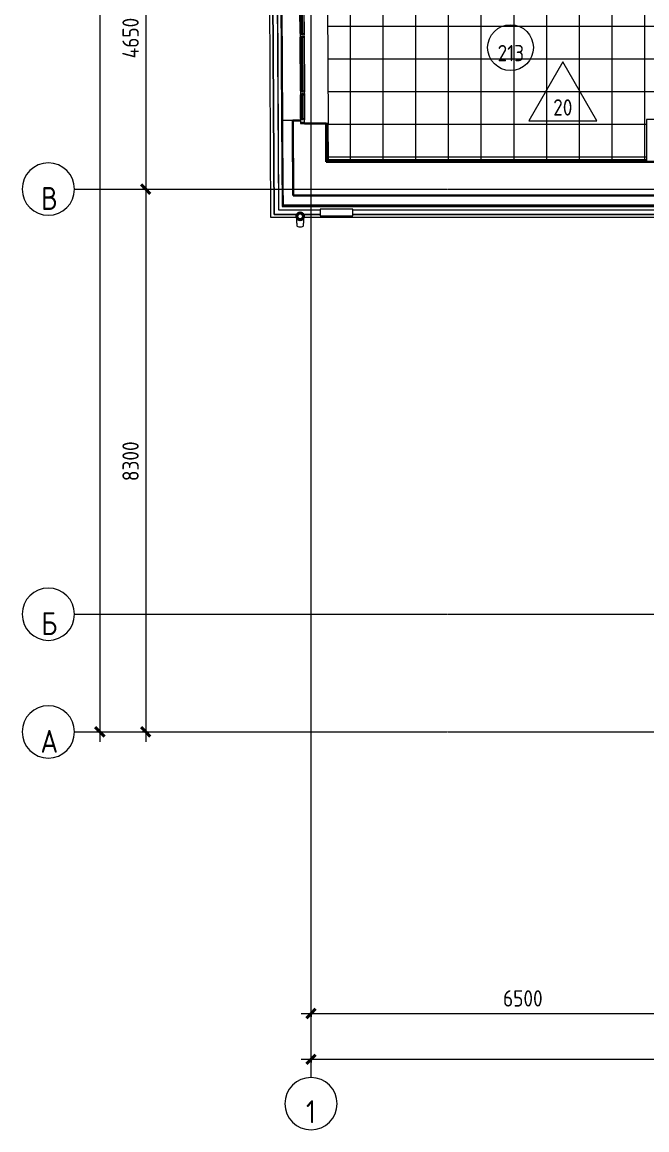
# Model space of a CAD drawing. Header units: millimetres. Extents: x -10915 to 60194, y -32941 to 46712.
# Drawn here: x -10915 to -1368, y -6089 to 10847 of the extents above; entities that cross this region are included whole.
import ezdxf

# ---------------------------------------------------------------- set-up
doc = ezdxf.new("R2010")
doc.units = ezdxf.units.MM
doc.linetypes.add('ADSK_Линия сетки', pattern=[25, 20, -2.5, 0, -2.5])
for name, color, linetype, lineweight in [('_ Окна', 7, 'Continuous', 9), ('Марки', 7, 'Continuous', 20), ('Марки помещений', 7, 'Continuous', 20), ('Обобщенные модели', 7, 'Continuous', 18), ('Окна', 7, 'Continuous', 9), ('Оси', 7, 'Continuous', 9), ('Перекрытие штриховка', 7, 'Continuous', 18), ('Размеры', 7, 'Continuous', 9), ('Размеры-100', 7, 'Continuous', 9), ('Стены наружные', 7, 'Continuous', 18), ('Стены несущие', 7, 'Continuous', 30), ('Стены отделка', 7, 'Continuous', 30), ('Стены штриховка', 7, 'Continuous', 9)]:
    doc.layers.add(name, color=color, linetype=linetype, lineweight=lineweight)
doc.styles.add('GOST Common', font='GOST_Common.ttf', dxfattribs={"width": 0.9, "height": 350})
doc.styles.add('GOST Common_1', font='GOST_Common.ttf', dxfattribs={"width": 0.9, "height": 250})
doc.styles.add('GOST Common_2', font='GOST_Common.ttf', dxfattribs={"width": 0.9, "height": 250})
doc.dimstyles.new('ADSK_Основной_2_5_мм', dxfattribs={"dimscale": 304.8, "dimtxt": 251.428749, "dimasz": 0.463911, "dimexe": 0.492126, "dimexo": 0.492126, "dimgap": 0.098425, "dimtad": 1, "dimrnd": 0.01, "dimdsep": 46, "dimtxsty": 'GOST Common_1', "dimblk1": 'OBLIQUE', "dimblk2": 'OBLIQUE', "dimsah": 1, "dimcen": 0.09, "dimdle": 0.492126, "dimazin": 2, "dimtfac": 1, "dimtdec": 4, "dimtix": 1, "dimtmove": 0, "dimatfit": 3, "dimfxl": 1, "dimtvp": 1, "dimtolj": 1, "dimtzin": 0, "dimlwd": 20, "dimlwe": 20, "dimarcsym": 2})

# ---------------------------------------------------------------- blocks, each defined once
blk = doc.blocks.new('Водосток - Тип 1 _карниз больше 490мм_-5153572-План полов 2-го этажа')
at = {"layer": 'Обобщенные модели'}
for p, q in [((75, 306), (75, 264)), ((175, 264), (175, 306))]:
    blk.add_line(p, q, dxfattribs=at)
at = {"layer": 'Обобщенные модели', "flags": 128}
for points in [[(75, 180), (75, 183), (75, 186), (75, 190), (75, 193), (75, 197), (75, 201), (75, 205), (75, 210), (75, 214), (75, 219), (75, 224), (75, 229), (75, 234), (75, 239), (75, 245), (75, 250), (75, 256), (75, 261), (75, 264)], [(175, 264), (175, 258), (175, 252), (175, 247), (175, 242), (175, 236), (175, 231), (175, 226), (175, 221), (175, 216), (175, 212), (175, 207), (175, 203), (175, 199), (175, 195), (175, 191), (175, 188), (175, 184), (175, 181)]]:
    blk.add_lwpolyline(points, dxfattribs=at)
at = {"layer": 'Обобщенные модели', "lineweight": 40}
for radius, start, end in [(52, 90, 270), (50, 90, 270), (50, 90, 270), (52, 270, 90), (50, 270, 90), (50, 270, 90)]:
    blk.add_arc((125, 160), radius, start, end, dxfattribs=at)
at = {"layer": 'Обобщенные модели'}
for start_param, end_param in [(4.712389, 6.283185), (3.141593, 4.712389)]:
    blk.add_ellipse((125, 306), major_axis=(-50, 0), ratio=0.309017, start_param=start_param, end_param=end_param, dxfattribs=at)
blk = doc.blocks.new('окно трехпол с фрамугой - 1800 и 1820х2300_h___нов_ ок15-2116718-План полов 2-го этажа')
at = {"layer": '_ Окна', "lineweight": 18}
for p, q in [((-830, 135), (-910, 135)), ((-910, 135), (-910, 75)), ((-910, 75), (-850, 75)), ((-850, 95), (-850, 115)), ((-850, 115), (-830, 115)), ((-850, 95), (-830, 95)), ((-830, 75), (-850, 75)), ((-830, 115), (-830, 135)), ((-830, 95), (-830, 75)), ((-410, 135), (-470, 135)), ((-470, 135), (-470, 115)), ((-470, 115), (-450, 115)), ((-470, 95), (-470, 75)), ((-450, 95), (-470, 95)), ((-450, 75), (-470, 75)), ((-450, 115), (-450, 95)), ((-450, 75), (-430, 75)), ((-430, 95), (-430, 115)), ((-430, 115), (-410, 115)), ((-430, 95), (-410, 95)), ((-410, 75), (-430, 75)), ((-410, 115), (-410, 135)), ((-410, 95), (-410, 75)), ((470, 135), (410, 135)), ((410, 135), (410, 115)), ((410, 115), (430, 115)), ((410, 95), (410, 75)), ((430, 95), (410, 95)), ((430, 75), (410, 75)), ((430, 115), (430, 95)), ((430, 75), (450, 75)), ((450, 95), (450, 115)), ((450, 115), (470, 115)), ((450, 95), (470, 95)), ((470, 75), (450, 75)), ((470, 115), (470, 135)), ((470, 95), (470, 75)), ((830, 135), (830, 115)), ((910, 135), (830, 135)), ((830, 115), (850, 115)), ((830, 95), (830, 75)), ((850, 95), (830, 95)), ((850, 75), (830, 75)), ((850, 115), (850, 95)), ((850, 75), (910, 75)), ((910, 75), (910, 135))]:
    blk.add_line(p, q, dxfattribs=at)
at = {"layer": '_ Окна'}
for p, q in [((-890, 75), (-890, 135)), ((-850, 95), (-450, 95)), ((-830, 115), (-470, 115)), ((-430, 95), (430, 95)), ((-410, 115), (410, 115)), ((450, 95), (850, 95)), ((470, 115), (830, 115)), ((890, 75), (890, 135))]:
    blk.add_line(p, q, dxfattribs=at)
at = {"layer": 'Окна'}
for p, q in [((-830, 135), (-470, 135)), ((-470, 75), (-830, 75)), ((-410, 135), (410, 135)), ((410, 75), (-410, 75)), ((470, 135), (830, 135)), ((830, 75), (470, 75))]:
    blk.add_line(p, q, dxfattribs=at)
blk = doc.blocks.new('Ось сетки - Круг_Ø8 мм-8258-План полов 2-го этажа')
at = {"layer": 'Оси', "lineweight": 20}
for start, end in [(360, 180), (180, 360)]:
    blk.add_arc((0, 0), 4, start, end, dxfattribs=at)
blk = doc.blocks.new('DIMBLOCK1-План полов 2-го этажа')
at = {"layer": 'Размеры-100', "lineweight": 20, "transparency": 16777216}
for p, q in [((-6500, -4310), (-6500, -4160)), ((0, -4310), (0, -4160)), ((-6650, -4310), (0, -4310)), ((-6500, -4310), (-6500, -4360)), ((0, -4310), (0, -4360))]:
    blk.add_line(p, q, dxfattribs=at)
at = {"layer": 'Размеры-100', "lineweight": 40, "transparency": 16777216}
for p, q in [((-6500, -4310), (-6571, -4381)), ((-6500, -4310), (-6430, -4240)), ((0, -4310), (-71, -4381)), ((0, -4310), (70, -4240))]:
    blk.add_line(p, q, dxfattribs=at)
at = {"layer": 'Размеры-100', "color": 0, "lineweight": 20, "transparency": 16777216, "insert": (-3566, -3954), "char_height": 250, "width": 756.84, "attachment_point": 1, "line_spacing_factor": 1.022761, "style": 'GOST Common_1'}
blk.add_mtext('6500', dxfattribs=at)
blk = doc.blocks.new('_Oblique')
at = {"color": 0, "linetype": 'ByBlock', "lineweight": -2}
blk.add_line((-0.5, -0.5), (0.5, 0.5), dxfattribs=at)
blk = doc.blocks.new('DIMBLOCK12-План полов 2-го этажа')
at = {"layer": 'Размеры-100', "lineweight": 20, "transparency": 16777216}
for p, q in [((-6500, -5010), (-6500, -4860)), ((55350, -5010), (55350, -4860)), ((-6650, -5010), (55500, -5010)), ((-6500, -5010), (-6500, -5060)), ((55350, -5010), (55350, -5060))]:
    blk.add_line(p, q, dxfattribs=at)
at = {"layer": 'Размеры-100', "lineweight": 40, "transparency": 16777216}
for p, q in [((-6500, -5010), (-6571, -5081)), ((-6500, -5010), (-6430, -4940)), ((55350, -5010), (55279, -5081)), ((55350, -5010), (55420, -4940))]:
    blk.add_line(p, q, dxfattribs=at)
at = {"layer": 'Размеры-100', "color": 0, "lineweight": 20, "transparency": 16777216, "insert": (24054, -4654), "char_height": 250, "width": 889.8, "attachment_point": 1, "line_spacing_factor": 1.022761, "style": 'GOST Common_1'}
blk.add_mtext('61850', dxfattribs=at)
blk = doc.blocks.new('DIMBLOCK13-План полов 2-го этажа')
at = {"layer": 'Размеры-100', "lineweight": 20, "transparency": 16777216}
for p, q in [((-9726, 43195), (-9726, -155)), ((-9726, 43045), (-9776, 43045)), ((-9726, 43045), (-9576, 43045)), ((-9726, -5), (-9776, -5)), ((-9726, -5), (-9576, -5))]:
    blk.add_line(p, q, dxfattribs=at)
at = {"layer": 'Размеры-100', "lineweight": 40, "transparency": 16777216}
for p, q in [((-9726, 43045), (-9797, 43116)), ((-9726, 43045), (-9656, 42974)), ((-9726, -5), (-9797, 66)), ((-9726, -5), (-9656, -76))]:
    blk.add_line(p, q, dxfattribs=at)
at = {"layer": 'Размеры-100', "color": 0, "lineweight": 20, "transparency": 16777216, "insert": (-10083, 21115), "char_height": 250, "width": 971.62, "attachment_point": 1, "rotation": 90, "line_spacing_factor": 1.022761, "style": 'GOST Common_1'}
blk.add_mtext('43050', dxfattribs=at)
blk = doc.blocks.new('DIMBLOCK17-План полов 2-го этажа')
at = {"layer": 'Размеры-100', "lineweight": 40, "transparency": 16777216}
for p, q in [((-9026, 12945), (-9097, 13016)), ((-9026, 12945), (-8956, 12874)), ((-9026, 8295), (-9097, 8366)), ((-9026, 8295), (-8956, 8224))]:
    blk.add_line(p, q, dxfattribs=at)
at = {"layer": 'Размеры-100', "lineweight": 20, "transparency": 16777216}
for p, q in [((-9026, 12945), (-9076, 12945)), ((-9026, 12945), (-9026, 8295)), ((-9026, 12945), (-8876, 12945)), ((-9026, 8295), (-9076, 8295)), ((-9026, 8295), (-8876, 8295))]:
    blk.add_line(p, q, dxfattribs=at)
at = {"layer": 'Размеры-100', "color": 0, "lineweight": 20, "transparency": 16777216, "insert": (-9383, 10294), "char_height": 250, "width": 782.41, "attachment_point": 1, "rotation": 90, "line_spacing_factor": 1.022761, "style": 'GOST Common_1'}
blk.add_mtext('4650', dxfattribs=at)
blk = doc.blocks.new('DIMBLOCK18-План полов 2-го этажа')
at = {"layer": 'Размеры-100', "lineweight": 40, "transparency": 16777216}
for p, q in [((-9026, 8295), (-9097, 8366)), ((-9026, 8295), (-8956, 8224)), ((-9026, -5), (-9097, 66)), ((-9026, -5), (-8956, -76))]:
    blk.add_line(p, q, dxfattribs=at)
at = {"layer": 'Размеры-100', "lineweight": 20, "transparency": 16777216}
for p, q in [((-9026, 8295), (-9076, 8295)), ((-9026, 8295), (-9026, -155)), ((-9026, 8295), (-8876, 8295)), ((-9026, -5), (-9076, -5)), ((-9026, -5), (-8876, -5))]:
    blk.add_line(p, q, dxfattribs=at)
at = {"layer": 'Размеры-100', "color": 0, "lineweight": 20, "transparency": 16777216, "insert": (-9383, 3830), "char_height": 250, "width": 756.84, "attachment_point": 1, "rotation": 90, "line_spacing_factor": 1.022761, "style": 'GOST Common_1'}
blk.add_mtext('8300', dxfattribs=at)
blk = doc.blocks.new('ADSK_Марка_Помещение_ОдноЗначение - Номер-159740-План полов 2-го этажа')
at = {"layer": 'Марки помещений'}
blk.add_circle((0, 0), 3.5, dxfattribs=at)
blk = doc.blocks.new('ADSK_Марка_ПерекрытиеПол - Экземпляр_Отделка пола-158379-План полов 2-го этажа')
at = {"layer": 'Марки', "color": 1, "true_color": 0xff0000}
for p, q in [((0, 9), (-5.2, 0)), ((5.2, 0), (0, 9)), ((-5.2, 0), (5.2, 0))]:
    blk.add_line(p, q, dxfattribs=at)

msp = doc.modelspace()

# ---------------------------------------------------------------- hatches: boundary and pattern name
at = {"layer": 'Перекрытие штриховка', "lineweight": 9, "true_color": 0x787878}
h = msp.add_hatch(dxfattribs=at)
h.set_pattern_fill('FP_75', color=8, style=0, pattern_type=2)
h.set_pattern_definition([(0, (-2897.8, 58785.6), (0, 500), []), (90, (-2897.8, 58785.6), (-500, 3e-14), [])])
h.paths.add_polyline_path([(-708.112, 11860.228), (-706.112, 11860.228), (-706.167, 11862.173)])
h.paths.add_polyline_path([(-6078.435, 11860.228), (-6080.435, 11862.228), (-6080.435, 11860.228)])
h.paths.add_polyline_path([(-6234.963, 8741.38), (-6236.963, 8741.38), (-6236.953, 8739.38)])
h.paths.add_polyline_path([(-1375.112, 8741.38), (-1375.112, 9358.549), (-1373.112, 9358.549), (-1373.112, 9360.549), (-295.112, 9360.549), (-295.112, 9854.483), (-283.112, 9854.483), (-283.112, 9869.483), (-183.112, 9869.483), (-183.112, 9941.483), (-176.612, 9941.483), (-176.612, 9929.983), (-149.612, 9929.983), (-149.612, 9913.483), (-143.112, 9913.483), (-143.112, 10740.483), (-163.003, 10774.935), (-157.374, 10778.185), (-163.003, 10788.214), (-143.112, 10799.698), (-143.978, 10808.983), (-145.491, 10811.604), (-143.112, 10812.977), (-143.112, 10825.483), (-149.612, 10825.483), (-149.612, 10808.983), (-176.612, 10808.983), (-176.612, 10797.483), (-183.112, 10797.483), (-183.112, 10869.483), (-283.112, 10869.483), (-283.112, 10884.483), (-308.112, 10884.483), (-308.112, 11480.783), (-708.112, 11480.783), (-708.112, 11860.228), (-6078.435, 11860.228), (-6078.435, 11107.806), (-6080.435, 11107.806), (-6080.435, 11105.806), (-6247.098, 11105.806), (-6234.963, 8741.38), (-2769.827, 8741.38)])
h.paths.add_polyline_path([(-1373.112, 8739.38), (-1375.112, 8741.38), (-1375.112, 8739.38)])
h.paths.add_polyline_path([(-295.112, 9358.549), (-293.112, 9358.549), (-295.112, 9360.549)])

# ---------------------------------------------------------------- linework, layer by layer
at = {"layer": 'Оси', "linetype": 'ADSK_Линия сетки'}
for p, q in [((-6500.435, -5289.091), (-6500.435, 44110.064)), ((-10114.729, 8295), (56004.853, 8295)), ((-10114.729, 1795), (42695.51, 1795)), ((-10114.729, -5), (50212.269, -5))]:
    msp.add_line(p, q, dxfattribs=at)
at = {"layer": 'Стены наружные'}
for p, q in [((-7114.806, 7858.59), (-7178.84, 20329.661)), ((-7128.84, 20329.917), (-7065.062, 7908.59)), ((-7065.1, 7908.59), (-7128.837, 20329.917)), ((-6991.393, 7978.59), (-7068.778, 20423.329)), ((-7059.316, 20423.329), (-6995.458, 7978.59)), ((-7018.777, 20423.329), (-6949.882, 9343.941)), ((-6930.065, 9344.043), (-6938.893, 11064.02)), ((-6247.098, 11105.806), (-6237.818, 9297.595)), ((-6995.458, 7978.59), (-6362.6, 7978.59)), ((-5862.6, 7978.59), (-596.042, 7978.59)), ((-6713.434, 7858.59), (-7114.806, 7858.59)), ((-6708.618, 7908.59), (-7065.1, 7908.59)), ((-7065.062, 7908.59), (-6708.618, 7908.59)), ((-6624.975, 7908.59), (-6362.6, 7908.59)), ((-6362.6, 7908.59), (-6624.975, 7908.59)), ((-715.893, 7858.59), (-6620.159, 7858.59)), ((-5862.6, 7908.59), (-699.965, 7908.59)), ((-699.965, 7908.59), (-5862.6, 7908.59))]:
    msp.add_line(p, q, dxfattribs=at)
at = {"layer": 'Стены несущие'}
for p, q in [((-6660.069, 9345.428), (-6780.067, 9344.812)), ((-6780.067, 9344.812), (-6774.189, 8199.38)), ((-6776.806, 8709.38), (-6780.067, 9344.812)), ((-6269.817, 9297.43), (-6599.813, 9295.737)), ((-6266.8, 8709.38), (-6269.817, 9297.43)), ((-263.112, 8709.38), (-6266.8, 8709.38)), ((-6774.189, 8199.38), (-377.089, 8199.38))]:
    msp.add_line(p, q, dxfattribs=at)
at = {"layer": 'Стены отделка', "lineweight": 9}
for p, q in [((-6780.067, 9344.812), (-6950.065, 9343.94)), ((-6950.065, 9343.94), (-6943.315, 8028.59)), ((-1375.112, 9358.549), (-1375.112, 8741.38)), ((-295.112, 9360.549), (-1373.112, 9360.549)), ((-6237.818, 9297.595), (-6269.817, 9297.43)), ((-6234.963, 8741.38), (-6237.818, 9297.595)), ((-6774.189, 8199.38), (-6776.806, 8709.38)), ((-6266.902, 8729.38), (-6267.112, 8729.38)), ((-6267.112, 8729.38), (-6267.112, 8709.38)), ((-6267.112, 8709.38), (-283.342, 8709.38)), ((-6246.963, 8741.38), (-6246.902, 8729.38)), ((-6246.902, 8729.38), (-1363.112, 8729.38)), ((-1375.112, 8741.38), (-6234.963, 8741.38)), ((-6924.191, 8199.38), (-6923.421, 8049.38)), ((-6923.417, 8048.59), (-6924.191, 8199.38)), ((-527.091, 8199.38), (-6774.189, 8199.38)), ((-6943.315, 8028.59), (-546.279, 8028.59)), ((-6923.421, 8049.38), (-526.378, 8049.38)), ((-546.374, 8048.59), (-6923.417, 8048.59)), ((-5862.6, 7985.892), (-6362.6, 7985.892)), ((-6362.6, 7985.892), (-6362.6, 7885.892)), ((-5862.6, 7885.892), (-5862.6, 7985.892)), ((-6362.6, 7885.892), (-5862.6, 7885.892))]:
    msp.add_line(p, q, dxfattribs=at)
at = {"layer": 'Стены штриховка'}
for p, q in [((-6924.191, 8199.38), (-6930.065, 9344.043)), ((-1373.112, 9360.549), (-1375.112, 9360.549)), ((-1375.112, 9360.549), (-1375.112, 9358.549)), ((-293.112, 9358.549), (-1375.112, 9358.549)), ((-1373.112, 9360.549), (-1373.112, 8739.38)), ((-6249.818, 9297.533), (-6246.963, 8741.38)), ((-6236.953, 8739.38), (-6239.818, 9297.584)), ((-1373.112, 8739.38), (-6236.953, 8739.38)), ((-6924.191, 8199.38), (-6924.191, 8199.38))]:
    msp.add_line(p, q, dxfattribs=at)

# ---------------------------------------------------------------- block references
at = {"layer": 'Марки', "color": 1, "true_color": 0xff0000, "xscale": 99.99999999999993, "yscale": 99.99999999999993, "zscale": 99.99999999999993}
msp.add_blockref('ADSK_Марка_ПерекрытиеПол - Экземпляр_Отделка пола-158379-План полов 2-го этажа', (-2651.308, 9339.096), dxfattribs=at)
at = {"layer": 'Марки помещений', "xscale": 99.99999999999993, "yscale": 99.99999999999993, "zscale": 99.99999999999993}
msp.add_blockref('ADSK_Марка_Помещение_ОдноЗначение - Номер-159740-План полов 2-го этажа', (-3451.222, 10457.847), dxfattribs=at)
at = {"layer": 'Обобщенные модели', "rotation": 180}
msp.add_blockref('Водосток - Тип 1 _карниз больше 490мм_-5153572-План полов 2-го этажа', (-6541.797, 8038.59), dxfattribs=at)
at = {"layer": 'Окна', "rotation": 90.29404624676341}
msp.add_blockref('окно трехпол с фрамугой - 1800 и 1820х2300_h___нов_ ок15-2116718-План полов 2-го этажа', (-6529.484, 10206.11), dxfattribs=at)
at = {"layer": 'Оси', "lineweight": 20, "xscale": 99.99999999999993, "yscale": 99.99999999999993, "zscale": 99.99999999999993, "rotation": 269.9999999999994}
for p in [(-10514.729, 8295), (-10514.729, 1795), (-10514.729, -5)]:
    msp.add_blockref('Ось сетки - Круг_Ø8 мм-8258-План полов 2-го этажа', p, dxfattribs=at)
at = {"layer": 'Оси', "lineweight": 20, "xscale": 99.99999999999993, "yscale": 99.99999999999993, "zscale": 99.99999999999993}
msp.add_blockref('Ось сетки - Круг_Ø8 мм-8258-План полов 2-го этажа', (-6500.435, -5689.091), dxfattribs=at)

# ---------------------------------------------------------------- texts
at = {"layer": 'Марки', "color": 1, "lineweight": 9, "true_color": 0xff0000, "insert": (-2652.339, 9543.521), "char_height": 250, "width": 327.6, "attachment_point": 5, "line_spacing_factor": 1.022766, "style": 'GOST Common_2'}
msp.add_mtext('\\pxqc,t1.44,2.88,4.32,5.76,7.2,8.64,10.08,11.52,12.96,14.4,15.84,17.28,18.72,20.16,21.6,23.04,24.48,25.92,27.36,28.8,30.24,31.68,33.12,34.56,36,37.44,38.88,40.32,41.76,43.2,44.64,46.08;{20}', dxfattribs=at)
at = {"layer": 'Марки помещений', "lineweight": 9, "insert": (-3446.279, 10374.265), "char_height": 250, "width": 441, "attachment_point": 5, "line_spacing_factor": 1.022766, "style": 'GOST Common_2'}
msp.add_mtext('\\pxqc,t1.8,3.6,5.4,7.2,9,10.8,12.6,14.4,16.2,18,19.8,21.6,23.4,25.2,27,28.8,30.6,32.4,34.2,36,37.8,39.6,41.4,43.2,45,46.8,48.6,50.4,52.2,54,55.8,57.6;{213}', dxfattribs=at)
at = {"layer": 'Оси', "char_height": 350, "attachment_point": 5, "line_spacing_factor": 1.022766, "style": 'GOST Common'}
for s, insert, width in [('\\pxqc,t0.25714,0.51429,0.77143,1.02857,1.28571,1.54286,1.8,2.05714,2.31429,2.57143,2.82857,3.08571,3.34286,3.6,3.85714,4.11429,4.37143,4.62857,4.88571,5.14286,5.4,5.65714,5.91429,6.17143,6.42857,6.68571,6.94286,7.2,7.45714,7.71429,7.97143,8.22857;{В}', (-10499.801, 8152.149), 261.9), ('\\pxqc,t0.25714,0.51429,0.77143,1.02857,1.28571,1.54286,1.8,2.05714,2.31429,2.57143,2.82857,3.08571,3.34286,3.6,3.85714,4.11429,4.37143,4.62857,4.88571,5.14286,5.4,5.65714,5.91429,6.17143,6.42857,6.68571,6.94286,7.2,7.45714,7.71429,7.97143,8.22857;{Б}', (-10499.801, 1652.149), 261.9), ('\\pxqc,t0.25714,0.51429,0.77143,1.02857,1.28571,1.54286,1.8,2.05714,2.31429,2.57143,2.82857,3.08571,3.34286,3.6,3.85714,4.11429,4.37143,4.62857,4.88571,5.14286,5.4,5.65714,5.91429,6.17143,6.42857,6.68571,6.94286,7.2,7.45714,7.71429,7.97143,8.22857;{А}', (-10499.801, -147.851), 291.6), ('\\pxqc,t0.25714,0.51429,0.77143,1.02857,1.28571,1.54286,1.8,2.05714,2.31429,2.57143,2.82857,3.08571,3.34286,3.6,3.85714,4.11429,4.37143,4.62857,4.88571,5.14286,5.4,5.65714,5.91429,6.17143,6.42857,6.68571,6.94286,7.2,7.45714,7.71429,7.97143,8.22857;{1}', (-6501.265, -5811.995), 161.1)]:
    msp.add_mtext(s, dxfattribs=dict(at, insert=insert, width=width))

# ---------------------------------------------------------------- dimensions: what is measured, and where the dimension line sits
at = {"layer": 'Размеры', "lineweight": 20}
for base, p1, p2, override, picture, middle in [((-9726.351, -5), (-9626.367, 43045), (-9626.367, -5), {"dimpost": '<>', "dimfxl": 43050}, 'DIMBLOCK13-План полов 2-го этажа', (-9881.351, 21520)), ((-9026.351, 8295), (-8926.367, 12945), (-8926.367, 8295), {"dimpost": '<>', "dimfxl": 4650}, 'DIMBLOCK17-План полов 2-го этажа', (-9181.351, 10620)), ((-9026.351, -5), (-8926.367, 8295), (-8926.367, -5), {"dimpost": '<>', "dimfxl": 8300}, 'DIMBLOCK18-План полов 2-го этажа', (-9181.351, 4145))]:
    dim = msp.add_linear_dim(base=base, p1=p1, p2=p2, angle=90, dimstyle='ADSK_Основной_2_5_мм', override=override, dxfattribs=at)
    dim.commit()
    dim.dimension.update_dxf_attribs({"geometry": picture, "text_midpoint": middle})
for base, p1, p2, override, picture, middle in [((-0.435, -4310.282), (-6500.435, -4210.297), (-0.435, -4210.297), {"dimpost": '<>', "dimfxl": 6500}, 'DIMBLOCK1-План полов 2-го этажа', (-3250.435, -4155.282)), ((55349.565, -5010.282), (-6500.435, -4910.297), (55349.565, -4910.297), {"dimpost": '<>', "dimfxl": 61850}, 'DIMBLOCK12-План полов 2-го этажа', (24424.565, -4855.282))]:
    dim = msp.add_linear_dim(base=base, p1=p1, p2=p2, dimstyle='ADSK_Основной_2_5_мм', override=override, dxfattribs=at)
    dim.commit()
    dim.dimension.update_dxf_attribs({"geometry": picture, "text_midpoint": middle})

doc.saveas('drawing.dxf')
